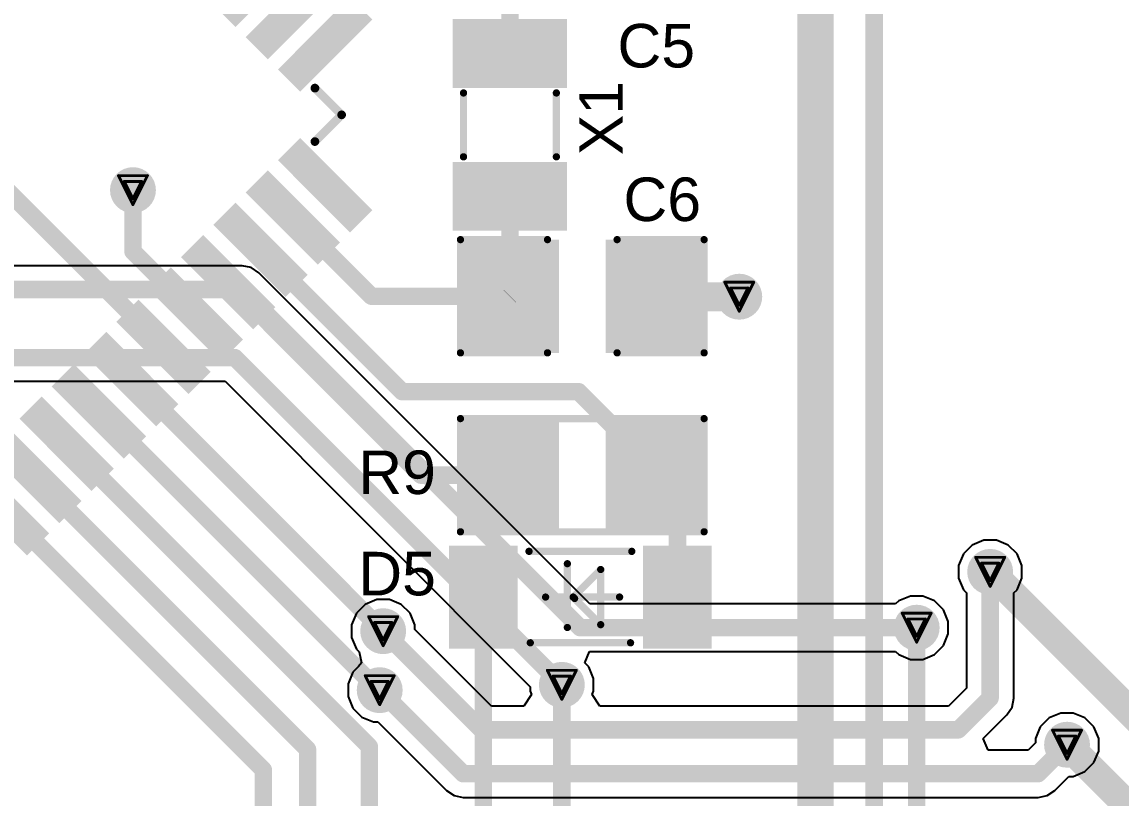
# Model space of a CAD drawing. Header units: inches. Extents: x 29 to 267, y 155 to 337.
# Drawn here: x 63.91 to 83.15, y 242.71 to 256.29 of the extents above; entities that cross this region are included whole.
import ezdxf

# ---------------------------------------------------------------- set-up
doc = ezdxf.new("R2010")
doc.units = ezdxf.units.IN
for name, color, linetype in [('Board Outline', 216, 'Continuous'), ('Bottom Layer', 5, 'Continuous'), ('Bottom Solder', 6, 'Continuous'), ('Drill Drawing', 1, 'Continuous'), ('Top Layer', 1, 'Continuous'), ('Top Overlay', 2, 'Continuous'), ('Top Paste', 8, 'Continuous'), ('Top Solder', 216, 'Continuous'), ('Via Holes', 16, 'Continuous')]:
    doc.layers.add(name, color=color, linetype=linetype)
doc.styles.add('Arial', font='', dxfattribs={"height": 0.2})
doc.styles.get('Arial').set_extended_font_data('Arial')

# ---------------------------------------------------------------- blocks, each defined once
blk = doc.blocks.new('SMD3215_2P_4')
at = {"layer": 'Top Layer'}
for points in [[(-1.75, 0.9), (-0.75, 0.9), (-0.75, -0.9), (-1.75, -0.9)], [(0.75, 0.9), (1.75, 0.9), (1.75, -0.9), (0.75, -0.9)]]:
    blk.add_hatch(color=1, dxfattribs=at).paths.add_polyline_path(points)
at = {"layer": 'Top Paste'}
for points in [[(-1.75, 0.9), (-0.75, 0.9), (-0.75, -0.9), (-1.75, -0.9)], [(0.75, 0.9), (1.75, 0.9), (1.75, -0.9), (0.75, -0.9)]]:
    blk.add_hatch(color=8, dxfattribs=at).paths.add_polyline_path(points)
at = {"layer": 'Top Solder'}
for points in [[(-1.852, 1.002), (-0.648, 1.002), (-0.648, -1.002), (-1.852, -1.002)], [(0.648, 1.002), (1.852, 1.002), (1.852, -1.002), (0.648, -1.002)]]:
    blk.add_hatch(color=216, dxfattribs=at).paths.add_polyline_path(points)
at = {"layer": 'Top Overlay'}
for points in [[(0.559, 0.813, 0.127, 0.127, 0), (-0.559, 0.813, 0.127, 0.127, 0)], [(0.559, -0.813, 0.127, 0.127, 0), (-0.559, -0.813, 0.127, 0.127, 0)]]:
    blk.add_lwpolyline(points, format="xyseb", dxfattribs=at)
for points in [[(-0.591, 0.813, 0.0635, 0.0635, 1), (-0.527, 0.813, 0.0635, 0.0635, 1)], [(0.527, 0.813, 0.0635, 0.0635, 1), (0.591, 0.813, 0.0635, 0.0635, 1)], [(-0.591, -0.813, 0.0635, 0.0635, 1), (-0.527, -0.813, 0.0635, 0.0635, 1)], [(0.527, -0.813, 0.0635, 0.0635, 1), (0.591, -0.813, 0.0635, 0.0635, 1)]]:
    blk.add_lwpolyline(points, format="xyseb", close=True, dxfattribs=at)
blk = doc.blocks.new('44_TQFP__10_10__10')
at = {"layer": 'Top Layer'}
for points in [[(2.624, 6.584), (2.624, 4.9), (2.176, 4.9), (2.176, 6.584)], [(3.424, 6.584), (3.424, 4.9), (2.976, 4.9), (2.976, 6.584)], [(4.224, 6.584), (4.224, 4.9), (3.776, 4.9), (3.776, 6.584)], [(6.584, 4.224), (6.584, 3.776), (4.9, 3.776), (4.9, 4.224)], [(6.584, 3.424), (6.584, 2.976), (4.9, 2.976), (4.9, 3.424)], [(6.584, 2.624), (6.584, 2.176), (4.9, 2.176), (4.9, 2.624)], [(6.584, 1.824), (6.584, 1.376), (4.9, 1.376), (4.9, 1.824)], [(6.584, 1.024), (6.584, 0.576), (4.9, 0.576), (4.9, 1.024)], [(6.584, 0.224), (6.584, -0.224), (4.9, -0.224), (4.9, 0.224)], [(6.584, -0.576), (6.584, -1.024), (4.9, -1.024), (4.9, -0.576)], [(6.584, -1.376), (6.584, -1.824), (4.9, -1.824), (4.9, -1.376)], [(6.584, -2.176), (6.584, -2.624), (4.9, -2.624), (4.9, -2.176)], [(6.584, -2.976), (6.584, -3.424), (4.9, -3.424), (4.9, -2.976)], [(6.584, -3.776), (6.584, -4.224), (4.9, -4.224), (4.9, -3.776)]]:
    blk.add_hatch(color=1, dxfattribs=at).paths.add_polyline_path(points)
at = {"layer": 'Top Paste'}
for points in [[(2.624, 6.584), (2.624, 4.9), (2.176, 4.9), (2.176, 6.584)], [(3.424, 6.584), (3.424, 4.9), (2.976, 4.9), (2.976, 6.584)], [(4.224, 6.584), (4.224, 4.9), (3.776, 4.9), (3.776, 6.584)], [(6.584, 4.224), (6.584, 3.776), (4.9, 3.776), (4.9, 4.224)], [(6.584, 3.424), (6.584, 2.976), (4.9, 2.976), (4.9, 3.424)], [(6.584, 2.624), (6.584, 2.176), (4.9, 2.176), (4.9, 2.624)], [(6.584, 1.824), (6.584, 1.376), (4.9, 1.376), (4.9, 1.824)], [(6.584, 1.024), (6.584, 0.576), (4.9, 0.576), (4.9, 1.024)], [(6.584, 0.224), (6.584, -0.224), (4.9, -0.224), (4.9, 0.224)], [(6.584, -0.576), (6.584, -1.024), (4.9, -1.024), (4.9, -0.576)], [(6.584, -1.376), (6.584, -1.824), (4.9, -1.824), (4.9, -1.376)], [(6.584, -2.176), (6.584, -2.624), (4.9, -2.624), (4.9, -2.176)], [(6.584, -2.976), (6.584, -3.424), (4.9, -3.424), (4.9, -2.976)], [(6.584, -3.776), (6.584, -4.224), (4.9, -4.224), (4.9, -3.776)]]:
    blk.add_hatch(color=8, dxfattribs=at).paths.add_polyline_path(points)
at = {"layer": 'Top Solder'}
for points in [[(2.675, 6.635), (2.675, 4.849), (2.125, 4.849), (2.125, 6.635)], [(3.475, 6.635), (3.475, 4.849), (2.925, 4.849), (2.925, 6.635)], [(4.275, 6.635), (4.275, 4.849), (3.725, 4.849), (3.725, 6.635)], [(6.635, 4.275), (6.635, 3.725), (4.849, 3.725), (4.849, 4.275)], [(6.635, 3.475), (6.635, 2.925), (4.849, 2.925), (4.849, 3.475)], [(6.635, 2.675), (6.635, 2.125), (4.849, 2.125), (4.849, 2.675)], [(6.635, 1.875), (6.635, 1.325), (4.849, 1.325), (4.849, 1.875)], [(6.635, 1.075), (6.635, 0.525), (4.849, 0.525), (4.849, 1.075)], [(6.635, 0.275), (6.635, -0.275), (4.849, -0.275), (4.849, 0.275)], [(6.635, -0.525), (6.635, -1.075), (4.849, -1.075), (4.849, -0.525)], [(6.635, -1.325), (6.635, -1.875), (4.849, -1.875), (4.849, -1.325)], [(6.635, -2.125), (6.635, -2.675), (4.849, -2.675), (4.849, -2.125)], [(6.635, -2.925), (6.635, -3.475), (4.849, -3.475), (4.849, -2.925)], [(6.635, -3.725), (6.635, -4.275), (4.849, -4.275), (4.849, -3.725)]]:
    blk.add_hatch(color=216, dxfattribs=at).paths.add_polyline_path(points)
at = {"layer": 'Top Overlay'}
for points in [[(4.414, 5.076, 0.152, 0.152, 0), (5.076, 5.076, 0.152, 0.152, 0)], [(5.076, 4.414, 0.152, 0.152, 0), (5.076, 5.076, 0.152, 0.152, 0)]]:
    blk.add_lwpolyline(points, format="xyseb", dxfattribs=at)
for points in [[(4.376, 5.076, 0.0762, 0.0762, 1), (4.453, 5.076, 0.0762, 0.0762, 1)], [(5.038, 5.076, 0.0762, 0.0762, 1), (5.114, 5.076, 0.0762, 0.0762, 1)], [(5.038, 5.076, 0.0762, 0.0762, 1), (5.114, 5.076, 0.0762, 0.0762, 1)], [(5.038, 4.414, 0.0762, 0.0762, 1), (5.114, 4.414, 0.0762, 0.0762, 1)]]:
    blk.add_lwpolyline(points, format="xyseb", close=True, dxfattribs=at)
blk = doc.blocks.new('R___1206_45')
at = {"layer": 'Top Layer'}
for points in [[(-2.032, 0.889), (-0.508, 0.889), (-0.508, -0.889), (-2.032, -0.889)], [(0.508, 0.889), (2.032, 0.889), (2.032, -0.889), (0.508, -0.889)]]:
    blk.add_hatch(color=1, dxfattribs=at).paths.add_polyline_path(points)
at = {"layer": 'Top Paste'}
for points in [[(-2.032, 0.889), (-0.508, 0.889), (-0.508, -0.889), (-2.032, -0.889)], [(0.508, 0.889), (2.032, 0.889), (2.032, -0.889), (0.508, -0.889)]]:
    blk.add_hatch(color=8, dxfattribs=at).paths.add_polyline_path(points)
at = {"layer": 'Top Solder'}
for points in [[(-2.1336, 0.9906), (-0.4064, 0.9906), (-0.4064, -0.9906), (-2.1336, -0.9906)], [(0.4064, 0.9906), (2.1336, 0.9906), (2.1336, -0.9906), (0.4064, -0.9906)]]:
    blk.add_hatch(color=216, dxfattribs=at).paths.add_polyline_path(points)
at = {"layer": 'Top Overlay'}
for points in [[(-2.1336, 0.9906, 0.127, 0.127, 0), (-2.1336, -0.9906, 0.127, 0.127, 0)], [(2.1336, 0.9906, 0.127, 0.127, 0), (-2.1336, 0.9906, 0.127, 0.127, 0)], [(2.1336, 0.9906, 0.127, 0.127, 0), (2.1336, -0.9906, 0.127, 0.127, 0)], [(2.1336, -0.9906, 0.127, 0.127, 0), (-2.1336, -0.9906, 0.127, 0.127, 0)]]:
    blk.add_lwpolyline(points, format="xyseb", dxfattribs=at)
for points in [[(-2.16535, 0.9906, 0.0635, 0.0635, 1), (-2.10185, 0.9906, 0.0635, 0.0635, 1)], [(-2.16535, 0.9906, 0.0635, 0.0635, 1), (-2.10185, 0.9906, 0.0635, 0.0635, 1)], [(2.10185, 0.9906, 0.0635, 0.0635, 1), (2.16535, 0.9906, 0.0635, 0.0635, 1)], [(2.10185, 0.9906, 0.0635, 0.0635, 1), (2.16535, 0.9906, 0.0635, 0.0635, 1)], [(-2.16535, -0.9906, 0.0635, 0.0635, 1), (-2.10185, -0.9906, 0.0635, 0.0635, 1)], [(-2.16535, -0.9906, 0.0635, 0.0635, 1), (-2.10185, -0.9906, 0.0635, 0.0635, 1)], [(2.10185, -0.9906, 0.0635, 0.0635, 1), (2.16535, -0.9906, 0.0635, 0.0635, 1)], [(2.10185, -0.9906, 0.0635, 0.0635, 1), (2.16535, -0.9906, 0.0635, 0.0635, 1)]]:
    blk.add_lwpolyline(points, format="xyseb", close=True, dxfattribs=at)
blk = doc.blocks.new('LL_34_86')
at = {"layer": 'Top Layer'}
for points in [[(-1.15, -0.85), (-2.25, -0.85), (-2.25, 0.85), (-1.15, 0.85)], [(2.25, -0.85), (1.15, -0.85), (1.15, 0.85), (2.25, 0.85)]]:
    blk.add_hatch(color=1, dxfattribs=at).paths.add_polyline_path(points)
at = {"layer": 'Top Paste'}
for points in [[(-1.15, -0.85), (-2.25, -0.85), (-2.25, 0.85), (-1.15, 0.85)], [(2.25, -0.85), (1.15, -0.85), (1.15, 0.85), (2.25, 0.85)]]:
    blk.add_hatch(color=8, dxfattribs=at).paths.add_polyline_path(points)
at = {"layer": 'Top Solder'}
for points in [[(-1.099, -0.901), (-2.301, -0.901), (-2.301, 0.901), (-1.099, 0.901)], [(2.301, -0.901), (1.099, -0.901), (1.099, 0.901), (2.301, 0.901)]]:
    blk.add_hatch(color=216, dxfattribs=at).paths.add_polyline_path(points)
at = {"layer": 'Top Overlay'}
for points in [[(-0.9, 0.8, 0.127, 0.127, 0), (0.9, 0.8, 0.127, 0.127, 0)], [(-0.229, -0.533, 0.127, 0.127, 0), (-0.229, 0.584, 0.127, 0.127, 0)], [(-0.127, 0, 0.127, 0.127, 0), (0.356, 0.483, 0.127, 0.127, 0)], [(0.356, -0.483, 0.127, 0.127, 0), (0.356, 0.483, 0.127, 0.127, 0)], [(-0.61, 0, 0.127, 0.127, 0), (0.686, 0, 0.127, 0.127, 0)], [(-0.102, -0.025, 0.127, 0.127, 0), (0.356, -0.483, 0.127, 0.127, 0)], [(-0.878, -0.8, 0.127, 0.127, 0), (0.878, -0.8, 0.127, 0.127, 0)]]:
    blk.add_lwpolyline(points, format="xyseb", dxfattribs=at)
for points in [[(-0.932, 0.8, 0.0635, 0.0635, 1), (-0.868, 0.8, 0.0635, 0.0635, 1)], [(0.868, 0.8, 0.0635, 0.0635, 1), (0.932, 0.8, 0.0635, 0.0635, 1)], [(-0.26, 0.584, 0.0635, 0.0635, 1), (-0.197, 0.584, 0.0635, 0.0635, 1)], [(0.324, 0.483, 0.0635, 0.0635, 1), (0.387, 0.483, 0.0635, 0.0635, 1)], [(0.324, 0.483, 0.0635, 0.0635, 1), (0.387, 0.483, 0.0635, 0.0635, 1)], [(-0.641, 0, 0.0635, 0.0635, 1), (-0.578, 0, 0.0635, 0.0635, 1)], [(-0.159, 0, 0.0635, 0.0635, 1), (-0.095, 0, 0.0635, 0.0635, 1)], [(-0.133, -0.025, 0.0635, 0.0635, 1), (-0.07, -0.025, 0.0635, 0.0635, 1)], [(0.654, 0, 0.0635, 0.0635, 1), (0.718, 0, 0.0635, 0.0635, 1)], [(-0.26, -0.533, 0.0635, 0.0635, 1), (-0.197, -0.533, 0.0635, 0.0635, 1)], [(0.324, -0.483, 0.0635, 0.0635, 1), (0.387, -0.483, 0.0635, 0.0635, 1)], [(0.324, -0.483, 0.0635, 0.0635, 1), (0.387, -0.483, 0.0635, 0.0635, 1)], [(-0.91, -0.8, 0.0635, 0.0635, 1), (-0.846, -0.8, 0.0635, 0.0635, 1)], [(0.846, -0.8, 0.0635, 0.0635, 1), (0.91, -0.8, 0.0635, 0.0635, 1)]]:
    blk.add_lwpolyline(points, format="xyseb", close=True, dxfattribs=at)
blk = doc.blocks.new('C___1206_96')
at = {"layer": 'Top Layer'}
for points in [[(-2.032, 0.889), (-0.508, 0.889), (-0.508, -0.889), (-2.032, -0.889)], [(0.508, 0.889), (2.032, 0.889), (2.032, -0.889), (0.508, -0.889)]]:
    blk.add_hatch(color=1, dxfattribs=at).paths.add_polyline_path(points)
at = {"layer": 'Top Paste'}
for points in [[(-2.032, 0.889), (-0.508, 0.889), (-0.508, -0.889), (-2.032, -0.889)], [(0.508, 0.889), (2.032, 0.889), (2.032, -0.889), (0.508, -0.889)]]:
    blk.add_hatch(color=8, dxfattribs=at).paths.add_polyline_path(points)
at = {"layer": 'Top Solder'}
for points in [[(-2.1336, 0.9906), (-0.4064, 0.9906), (-0.4064, -0.9906), (-2.1336, -0.9906)], [(0.4064, 0.9906), (2.1336, 0.9906), (2.1336, -0.9906), (0.4064, -0.9906)]]:
    blk.add_hatch(color=216, dxfattribs=at).paths.add_polyline_path(points)
at = {"layer": 'Top Overlay'}
for points in [[(-0.6096, 0.9906, 0.127, 0.127, 0), (-2.1336, 0.9906, 0.127, 0.127, 0)], [(-2.1336, 0.9906, 0.127, 0.127, 0), (-2.1336, -0.9906, 0.127, 0.127, 0)], [(2.1336, 0.9906, 0.127, 0.127, 0), (0.6096, 0.9906, 0.127, 0.127, 0)], [(2.1336, 0.9906, 0.127, 0.127, 0), (2.1336, -0.9906, 0.127, 0.127, 0)], [(-0.6096, -0.9906, 0.127, 0.127, 0), (-2.1336, -0.9906, 0.127, 0.127, 0)], [(2.1336, -0.9906, 0.127, 0.127, 0), (0.6096, -0.9906, 0.127, 0.127, 0)]]:
    blk.add_lwpolyline(points, format="xyseb", dxfattribs=at)
for points in [[(-2.16535, 0.9906, 0.0635, 0.0635, 1), (-2.10185, 0.9906, 0.0635, 0.0635, 1)], [(-2.16535, 0.9906, 0.0635, 0.0635, 1), (-2.10185, 0.9906, 0.0635, 0.0635, 1)], [(-0.64135, 0.9906, 0.0635, 0.0635, 1), (-0.57785, 0.9906, 0.0635, 0.0635, 1)], [(0.57785, 0.9906, 0.0635, 0.0635, 1), (0.64135, 0.9906, 0.0635, 0.0635, 1)], [(2.10185, 0.9906, 0.0635, 0.0635, 1), (2.16535, 0.9906, 0.0635, 0.0635, 1)], [(2.10185, 0.9906, 0.0635, 0.0635, 1), (2.16535, 0.9906, 0.0635, 0.0635, 1)], [(-2.16535, -0.9906, 0.0635, 0.0635, 1), (-2.10185, -0.9906, 0.0635, 0.0635, 1)], [(-2.16535, -0.9906, 0.0635, 0.0635, 1), (-2.10185, -0.9906, 0.0635, 0.0635, 1)], [(-0.64135, -0.9906, 0.0635, 0.0635, 1), (-0.57785, -0.9906, 0.0635, 0.0635, 1)], [(0.57785, -0.9906, 0.0635, 0.0635, 1), (0.64135, -0.9906, 0.0635, 0.0635, 1)], [(2.10185, -0.9906, 0.0635, 0.0635, 1), (2.16535, -0.9906, 0.0635, 0.0635, 1)], [(2.10185, -0.9906, 0.0635, 0.0635, 1), (2.16535, -0.9906, 0.0635, 0.0635, 1)]]:
    blk.add_lwpolyline(points, format="xyseb", close=True, dxfattribs=at)

msp = doc.modelspace()

# ---------------------------------------------------------------- hatches: boundary and pattern name
at = {"layer": 'Bottom Layer'}
h = msp.add_hatch(color=5, dxfattribs=at)
edge = h.paths.add_edge_path()
edge.add_arc((65.849, 253.35), 0.3, 0, 360)
h = msp.add_hatch(color=5, dxfattribs=at)
edge = h.paths.add_edge_path()
edge.add_arc((76.467, 251.485), 0.3, 0, 360)
h = msp.add_hatch(color=5, dxfattribs=at)
edge = h.paths.add_edge_path()
edge.add_arc((80.861, 246.669), 0.3, 0, 360)
h = msp.add_hatch(color=5, dxfattribs=at)
edge = h.paths.add_edge_path()
edge.add_arc((79.574, 245.692), 0.3, 0, 360)
h = msp.add_hatch(color=5, dxfattribs=at)
edge = h.paths.add_edge_path()
edge.add_arc((70.231, 245.631), 0.3, 0, 360)
h = msp.add_hatch(color=5, dxfattribs=at)
edge = h.paths.add_edge_path()
edge.add_arc((70.17, 244.599), 0.3, 0, 360)
h = msp.add_hatch(color=5, dxfattribs=at)
edge = h.paths.add_edge_path()
edge.add_arc((73.36, 244.692), 0.3, 0, 360)
h = msp.add_hatch(color=5, dxfattribs=at)
edge = h.paths.add_edge_path()
edge.add_arc((82.207, 243.644), 0.3, 0, 360)
at = {"layer": 'Bottom Solder'}
h = msp.add_hatch(color=6, dxfattribs=at)
edge = h.paths.add_edge_path()
edge.add_arc((65.849, 253.35), 0.402, 0, 360)
h = msp.add_hatch(color=6, dxfattribs=at)
edge = h.paths.add_edge_path()
edge.add_arc((76.467, 251.485), 0.402, 0, 360)
h = msp.add_hatch(color=6, dxfattribs=at)
edge = h.paths.add_edge_path()
edge.add_arc((80.861, 246.669), 0.402, 0, 360)
h = msp.add_hatch(color=6, dxfattribs=at)
edge = h.paths.add_edge_path()
edge.add_arc((70.231, 245.631), 0.402, 0, 360)
h = msp.add_hatch(color=6, dxfattribs=at)
edge = h.paths.add_edge_path()
edge.add_arc((79.574, 245.692), 0.402, 0, 360)
h = msp.add_hatch(color=6, dxfattribs=at)
edge = h.paths.add_edge_path()
edge.add_arc((73.36, 244.692), 0.402, 0, 360)
h = msp.add_hatch(color=6, dxfattribs=at)
edge = h.paths.add_edge_path()
edge.add_arc((70.17, 244.599), 0.402, 0, 360)
h = msp.add_hatch(color=6, dxfattribs=at)
edge = h.paths.add_edge_path()
edge.add_arc((82.207, 243.644), 0.402, 0, 360)
at = {"layer": 'Top Layer'}
h = msp.add_hatch(color=1, dxfattribs=at)
edge = h.paths.add_edge_path()
edge.add_arc((65.849, 253.35), 0.3, 0, 360)
h = msp.add_hatch(color=1, dxfattribs=at)
edge = h.paths.add_edge_path()
edge.add_arc((76.467, 251.485), 0.3, 0, 360)
h = msp.add_hatch(color=1, dxfattribs=at)
edge = h.paths.add_edge_path()
edge.add_arc((80.861, 246.669), 0.3, 0, 360)
h = msp.add_hatch(color=1, dxfattribs=at)
edge = h.paths.add_edge_path()
edge.add_arc((79.574, 245.692), 0.3, 0, 360)
h = msp.add_hatch(color=1, dxfattribs=at)
edge = h.paths.add_edge_path()
edge.add_arc((70.231, 245.631), 0.3, 0, 360)
h = msp.add_hatch(color=1, dxfattribs=at)
edge = h.paths.add_edge_path()
edge.add_arc((70.17, 244.599), 0.3, 0, 360)
h = msp.add_hatch(color=1, dxfattribs=at)
edge = h.paths.add_edge_path()
edge.add_arc((73.36, 244.692), 0.3, 0, 360)
h = msp.add_hatch(color=1, dxfattribs=at)
edge = h.paths.add_edge_path()
edge.add_arc((82.207, 243.644), 0.3, 0, 360)
at = {"layer": 'Top Solder'}
h = msp.add_hatch(color=216, dxfattribs=at)
edge = h.paths.add_edge_path()
edge.add_arc((65.849, 253.35), 0.402, 0, 360)
h = msp.add_hatch(color=216, dxfattribs=at)
edge = h.paths.add_edge_path()
edge.add_arc((76.467, 251.485), 0.402, 0, 360)
h = msp.add_hatch(color=216, dxfattribs=at)
edge = h.paths.add_edge_path()
edge.add_arc((80.861, 246.669), 0.402, 0, 360)
h = msp.add_hatch(color=216, dxfattribs=at)
edge = h.paths.add_edge_path()
edge.add_arc((70.231, 245.631), 0.402, 0, 360)
h = msp.add_hatch(color=216, dxfattribs=at)
edge = h.paths.add_edge_path()
edge.add_arc((79.574, 245.692), 0.402, 0, 360)
h = msp.add_hatch(color=216, dxfattribs=at)
edge = h.paths.add_edge_path()
edge.add_arc((73.36, 244.692), 0.402, 0, 360)
h = msp.add_hatch(color=216, dxfattribs=at)
edge = h.paths.add_edge_path()
edge.add_arc((70.17, 244.599), 0.402, 0, 360)
h = msp.add_hatch(color=216, dxfattribs=at)
edge = h.paths.add_edge_path()
edge.add_arc((82.207, 243.644), 0.402, 0, 360)
at = {"layer": 'Via Holes'}
h = msp.add_hatch(color=7, dxfattribs=at)
edge = h.paths.add_edge_path()
edge.add_arc((65.849, 253.35), 0.15, 0, 360)
h = msp.add_hatch(color=7, dxfattribs=at)
edge = h.paths.add_edge_path()
edge.add_arc((76.467, 251.485), 0.15, 0, 360)
h = msp.add_hatch(color=7, dxfattribs=at)
edge = h.paths.add_edge_path()
edge.add_arc((80.861, 246.669), 0.15, 0, 360)
h = msp.add_hatch(color=7, dxfattribs=at)
edge = h.paths.add_edge_path()
edge.add_arc((70.231, 245.631), 0.15, 0, 360)
h = msp.add_hatch(color=7, dxfattribs=at)
edge = h.paths.add_edge_path()
edge.add_arc((79.574, 245.692), 0.15, 0, 360)
h = msp.add_hatch(color=7, dxfattribs=at)
edge = h.paths.add_edge_path()
edge.add_arc((73.36, 244.692), 0.15, 0, 360)
h = msp.add_hatch(color=7, dxfattribs=at)
edge = h.paths.add_edge_path()
edge.add_arc((70.17, 244.599), 0.15, 0, 360)
h = msp.add_hatch(color=7, dxfattribs=at)
edge = h.paths.add_edge_path()
edge.add_arc((82.207, 243.644), 0.15, 0, 360)

# ---------------------------------------------------------------- linework, layer by layer
at = {"layer": 'Board Outline'}
msp.add_lwpolyline([(55.145, 191.491, 0.254, 0.254, -2.452185), (125.145, 191.491, 0.254, 0.254, 0)], format="xyseb", dxfattribs=at)
at = {"layer": 'Bottom Layer'}
for p, q in [((67.761, 252.025), (61.845, 252.025)), ((67.92, 251.994), (67.761, 252.025)), ((68.054, 251.904), (67.92, 251.994)), ((73.852, 246.107), (68.054, 251.904)), ((61.845, 250.006), (67.461, 250.006)), ((67.461, 250.006), (72.806, 244.66)), ((80.547, 247.138), (80.391, 246.982)), ((80.751, 247.223), (80.547, 247.138)), ((80.971, 247.223), (80.751, 247.223)), ((81.175, 247.138), (80.971, 247.223)), ((81.331, 246.982), (81.175, 247.138)), ((80.391, 246.982), (80.307, 246.779)), ((81.415, 246.779), (81.331, 246.982)), ((80.307, 246.779), (80.307, 246.558)), ((81.415, 246.558), (81.415, 246.779)), ((80.307, 246.558), (80.391, 246.355)), ((81.331, 246.355), (81.415, 246.558)), ((70.121, 246.185), (69.917, 246.1)), ((70.341, 246.185), (70.121, 246.185)), ((70.545, 246.1), (70.341, 246.185)), ((79.463, 246.246), (79.26, 246.162)), ((79.684, 246.246), (79.463, 246.246)), ((79.887, 246.162), (79.684, 246.246)), ((80.391, 246.355), (80.447, 246.3)), ((80.447, 246.3), (80.447, 244.633)), ((81.275, 246.3), (81.331, 246.355)), ((81.275, 244.461), (81.275, 246.3)), ((69.917, 246.1), (69.761, 245.945)), ((70.701, 245.945), (70.545, 246.1)), ((79.205, 246.107), (73.852, 246.107)), ((79.26, 246.162), (79.205, 246.107)), ((80.043, 246.006), (79.887, 246.162)), ((80.128, 245.803), (80.043, 246.006)), ((69.761, 245.945), (69.677, 245.741)), ((70.785, 245.741), (70.701, 245.945)), ((80.128, 245.582), (80.128, 245.803)), ((69.677, 245.741), (69.677, 245.521)), ((70.785, 245.663), (70.785, 245.741)), ((72.13, 244.318), (70.785, 245.663)), ((69.677, 245.521), (69.761, 245.317)), ((80.043, 245.379), (80.128, 245.582)), ((69.761, 245.317), (69.81, 245.269)), ((69.81, 245.269), (69.854, 245.08)), ((73.761, 245.075), (73.845, 245.278)), ((73.845, 245.278), (79.205, 245.278)), ((79.205, 245.278), (79.26, 245.223)), ((79.26, 245.223), (79.463, 245.138)), ((79.684, 245.138), (79.887, 245.223)), ((79.887, 245.223), (80.043, 245.379)), ((69.801, 245.012), (69.701, 244.912)), ((69.854, 245.08), (69.801, 245.012)), ((73.83, 245.006), (73.761, 245.075)), ((79.463, 245.138), (79.684, 245.138)), ((69.701, 244.912), (69.616, 244.709)), ((73.914, 244.803), (73.83, 245.006)), ((69.616, 244.709), (69.616, 244.488)), ((72.806, 244.66), (72.806, 244.582)), ((73.914, 244.582), (73.914, 244.803)), ((80.447, 244.633), (80.131, 244.318)), ((69.616, 244.488), (69.701, 244.285)), ((72.831, 244.521), (72.696, 244.318)), ((72.806, 244.582), (72.831, 244.521)), ((73.889, 244.521), (73.914, 244.582)), ((74.024, 244.318), (73.889, 244.521)), ((81.244, 244.303), (81.275, 244.461)), ((81.275, 244.461), (81.275, 244.461)), ((69.701, 244.285), (69.856, 244.129)), ((72.696, 244.318), (72.13, 244.318)), ((80.131, 244.318), (74.024, 244.318)), ((81.154, 244.168), (81.244, 244.303)), ((69.856, 244.129), (70.06, 244.045)), ((80.739, 243.754), (81.154, 244.168)), ((81.893, 244.114), (81.737, 243.958)), ((82.097, 244.198), (81.893, 244.114)), ((82.317, 244.198), (82.097, 244.198)), ((82.521, 244.114), (82.317, 244.198)), ((82.677, 243.958), (82.521, 244.114)), ((70.06, 244.045), (70.138, 244.045)), ((70.138, 244.045), (71.34, 242.843)), ((81.737, 243.958), (81.653, 243.754)), ((82.761, 243.754), (82.677, 243.958)), ((80.823, 243.55), (80.739, 243.754)), ((81.653, 243.676), (81.527, 243.55)), ((81.653, 243.754), (81.653, 243.676)), ((82.761, 243.534), (82.761, 243.754)), ((81.527, 243.55), (80.823, 243.55)), ((82.677, 243.33), (82.761, 243.534)), ((82.521, 243.174), (82.677, 243.33)), ((81.992, 242.843), (82.239, 243.09)), ((82.239, 243.09), (82.317, 243.09)), ((82.317, 243.09), (82.521, 243.174)), ((71.34, 242.843), (71.474, 242.753)), ((71.474, 242.753), (71.633, 242.722)), ((71.633, 242.722), (81.699, 242.722)), ((81.699, 242.722), (81.858, 242.753)), ((81.858, 242.753), (81.992, 242.843))]:
    msp.add_line(p, q, dxfattribs=at)
for points in [[(61.476, 251.611, 0.305, 0.305, 0), (67.761, 251.611, 0.305, 0.305, 0)], [(67.761, 251.611, 0.305, 0.305, 0), (73.68, 245.692, 0.305, 0.305, 0)], [(61.476, 250.42, 0.305, 0.305, 0), (67.632, 250.42, 0.305, 0.305, 0)], [(67.632, 250.42, 0.305, 0.305, 0), (73.36, 244.692, 0.305, 0.305, 0)], [(80.861, 244.461, 0.305, 0.305, 0), (80.861, 246.669, 0.305, 0.305, 0)], [(70.231, 245.631, 0.305, 0.305, 0), (71.958, 243.904, 0.305, 0.305, 0)], [(73.68, 245.692, 0.305, 0.305, 0), (79.574, 245.692, 0.305, 0.305, 0)], [(70.17, 244.599, 0.305, 0.305, 0), (71.633, 243.136, 0.305, 0.305, 0)], [(80.303, 243.904, 0.305, 0.305, 0), (80.861, 244.461, 0.305, 0.305, 0)], [(71.958, 243.904, 0.305, 0.305, 0), (80.303, 243.904, 0.305, 0.305, 0)], [(81.699, 243.136, 0.305, 0.305, 0), (82.207, 243.644, 0.305, 0.305, 0)], [(71.633, 243.136, 0.305, 0.305, 0), (81.699, 243.136, 0.305, 0.305, 0)]]:
    msp.add_lwpolyline(points, format="xyseb", dxfattribs=at)
for points in [[(67.685, 251.611, 0.152, 0.152, 1), (67.838, 251.611, 0.152, 0.152, 1)], [(67.685, 251.611, 0.152, 0.152, 1), (67.838, 251.611, 0.152, 0.152, 1)], [(67.556, 250.42, 0.152, 0.152, 1), (67.709, 250.42, 0.152, 0.152, 1)], [(67.556, 250.42, 0.152, 0.152, 1), (67.709, 250.42, 0.152, 0.152, 1)], [(80.785, 246.669, 0.152, 0.152, 1), (80.937, 246.669, 0.152, 0.152, 1)], [(70.155, 245.631, 0.152, 0.152, 1), (70.307, 245.631, 0.152, 0.152, 1)], [(73.604, 245.692, 0.152, 0.152, 1), (73.756, 245.692, 0.152, 0.152, 1)], [(73.604, 245.692, 0.152, 0.152, 1), (73.756, 245.692, 0.152, 0.152, 1)], [(79.497, 245.692, 0.152, 0.152, 1), (79.65, 245.692, 0.152, 0.152, 1)], [(73.284, 244.692, 0.152, 0.152, 1), (73.436, 244.692, 0.152, 0.152, 1)], [(70.094, 244.599, 0.152, 0.152, 1), (70.247, 244.599, 0.152, 0.152, 1)], [(80.785, 244.461, 0.152, 0.152, 1), (80.937, 244.461, 0.152, 0.152, 1)], [(80.785, 244.461, 0.152, 0.152, 1), (80.937, 244.461, 0.152, 0.152, 1)], [(71.882, 243.904, 0.152, 0.152, 1), (72.034, 243.904, 0.152, 0.152, 1)], [(71.882, 243.904, 0.152, 0.152, 1), (72.034, 243.904, 0.152, 0.152, 1)], [(80.227, 243.904, 0.152, 0.152, 1), (80.379, 243.904, 0.152, 0.152, 1)], [(80.227, 243.904, 0.152, 0.152, 1), (80.379, 243.904, 0.152, 0.152, 1)], [(82.131, 243.644, 0.152, 0.152, 1), (82.283, 243.644, 0.152, 0.152, 1)], [(71.557, 243.136, 0.152, 0.152, 1), (71.709, 243.136, 0.152, 0.152, 1)], [(71.557, 243.136, 0.152, 0.152, 1), (71.709, 243.136, 0.152, 0.152, 1)], [(81.623, 243.136, 0.152, 0.152, 1), (81.775, 243.136, 0.152, 0.152, 1)], [(81.623, 243.136, 0.152, 0.152, 1), (81.775, 243.136, 0.152, 0.152, 1)]]:
    msp.add_lwpolyline(points, format="xyseb", close=True, dxfattribs=at)
at = {"layer": 'Drill Drawing'}
for points in [[(65.595, 253.604, 0.0508, 0.0508, 0), (66.103, 253.604, 0.0508, 0.0508, 0)], [(65.595, 253.604, 0.0508, 0.0508, 0), (65.849, 253.096, 0.0508, 0.0508, 0)], [(65.697, 253.503, 0.0508, 0.0508, 0), (66.001, 253.503, 0.0508, 0.0508, 0)], [(65.697, 253.503, 0.0508, 0.0508, 0), (65.849, 253.198, 0.0508, 0.0508, 0)], [(65.849, 253.096, 0.0508, 0.0508, 0), (66.103, 253.604, 0.0508, 0.0508, 0)], [(65.849, 253.198, 0.0508, 0.0508, 0), (66.001, 253.503, 0.0508, 0.0508, 0)], [(76.213, 251.739, 0.0508, 0.0508, 0), (76.721, 251.739, 0.0508, 0.0508, 0)], [(76.213, 251.739, 0.0508, 0.0508, 0), (76.467, 251.231, 0.0508, 0.0508, 0)], [(76.467, 251.231, 0.0508, 0.0508, 0), (76.721, 251.739, 0.0508, 0.0508, 0)], [(76.314, 251.638, 0.0508, 0.0508, 0), (76.619, 251.638, 0.0508, 0.0508, 0)], [(76.314, 251.638, 0.0508, 0.0508, 0), (76.467, 251.333, 0.0508, 0.0508, 0)], [(76.467, 251.333, 0.0508, 0.0508, 0), (76.619, 251.638, 0.0508, 0.0508, 0)], [(80.607, 246.923, 0.0508, 0.0508, 0), (81.115, 246.923, 0.0508, 0.0508, 0)], [(80.607, 246.923, 0.0508, 0.0508, 0), (80.861, 246.415, 0.0508, 0.0508, 0)], [(80.861, 246.415, 0.0508, 0.0508, 0), (81.115, 246.923, 0.0508, 0.0508, 0)], [(80.709, 246.821, 0.0508, 0.0508, 0), (81.013, 246.821, 0.0508, 0.0508, 0)], [(80.709, 246.821, 0.0508, 0.0508, 0), (80.861, 246.516, 0.0508, 0.0508, 0)], [(80.861, 246.516, 0.0508, 0.0508, 0), (81.013, 246.821, 0.0508, 0.0508, 0)], [(69.977, 245.885, 0.0508, 0.0508, 0), (70.485, 245.885, 0.0508, 0.0508, 0)], [(69.977, 245.885, 0.0508, 0.0508, 0), (70.231, 245.377, 0.0508, 0.0508, 0)], [(70.079, 245.783, 0.0508, 0.0508, 0), (70.383, 245.783, 0.0508, 0.0508, 0)], [(70.079, 245.783, 0.0508, 0.0508, 0), (70.231, 245.478, 0.0508, 0.0508, 0)], [(70.231, 245.377, 0.0508, 0.0508, 0), (70.485, 245.885, 0.0508, 0.0508, 0)], [(70.231, 245.478, 0.0508, 0.0508, 0), (70.383, 245.783, 0.0508, 0.0508, 0)], [(79.32, 245.946, 0.0508, 0.0508, 0), (79.828, 245.946, 0.0508, 0.0508, 0)], [(79.32, 245.946, 0.0508, 0.0508, 0), (79.574, 245.438, 0.0508, 0.0508, 0)], [(79.421, 245.845, 0.0508, 0.0508, 0), (79.726, 245.845, 0.0508, 0.0508, 0)], [(79.421, 245.845, 0.0508, 0.0508, 0), (79.574, 245.54, 0.0508, 0.0508, 0)], [(79.574, 245.438, 0.0508, 0.0508, 0), (79.828, 245.946, 0.0508, 0.0508, 0)], [(79.574, 245.54, 0.0508, 0.0508, 0), (79.726, 245.845, 0.0508, 0.0508, 0)], [(69.916, 244.853, 0.0508, 0.0508, 0), (70.424, 244.853, 0.0508, 0.0508, 0)], [(69.916, 244.853, 0.0508, 0.0508, 0), (70.17, 244.345, 0.0508, 0.0508, 0)], [(70.17, 244.345, 0.0508, 0.0508, 0), (70.424, 244.853, 0.0508, 0.0508, 0)], [(73.106, 244.946, 0.0508, 0.0508, 0), (73.614, 244.946, 0.0508, 0.0508, 0)], [(73.106, 244.946, 0.0508, 0.0508, 0), (73.36, 244.438, 0.0508, 0.0508, 0)], [(73.208, 244.845, 0.0508, 0.0508, 0), (73.512, 244.845, 0.0508, 0.0508, 0)], [(73.208, 244.845, 0.0508, 0.0508, 0), (73.36, 244.54, 0.0508, 0.0508, 0)], [(73.36, 244.438, 0.0508, 0.0508, 0), (73.614, 244.946, 0.0508, 0.0508, 0)], [(73.36, 244.54, 0.0508, 0.0508, 0), (73.512, 244.845, 0.0508, 0.0508, 0)], [(70.018, 244.751, 0.0508, 0.0508, 0), (70.323, 244.751, 0.0508, 0.0508, 0)], [(70.018, 244.751, 0.0508, 0.0508, 0), (70.17, 244.446, 0.0508, 0.0508, 0)], [(70.17, 244.446, 0.0508, 0.0508, 0), (70.323, 244.751, 0.0508, 0.0508, 0)], [(81.953, 243.898, 0.0508, 0.0508, 0), (82.461, 243.898, 0.0508, 0.0508, 0)], [(81.953, 243.898, 0.0508, 0.0508, 0), (82.207, 243.39, 0.0508, 0.0508, 0)], [(82.207, 243.39, 0.0508, 0.0508, 0), (82.461, 243.898, 0.0508, 0.0508, 0)], [(82.055, 243.796, 0.0508, 0.0508, 0), (82.359, 243.796, 0.0508, 0.0508, 0)], [(82.055, 243.796, 0.0508, 0.0508, 0), (82.207, 243.492, 0.0508, 0.0508, 0)], [(82.207, 243.492, 0.0508, 0.0508, 0), (82.359, 243.796, 0.0508, 0.0508, 0)]]:
    msp.add_lwpolyline(points, format="xyseb", dxfattribs=at)
for points in [[(65.582, 253.604, 0.0254, 0.0254, 1), (65.608, 253.604, 0.0254, 0.0254, 1)], [(65.582, 253.604, 0.0254, 0.0254, 1), (65.608, 253.604, 0.0254, 0.0254, 1)], [(65.684, 253.503, 0.0254, 0.0254, 1), (65.709, 253.503, 0.0254, 0.0254, 1)], [(65.684, 253.503, 0.0254, 0.0254, 1), (65.709, 253.503, 0.0254, 0.0254, 1)], [(65.989, 253.503, 0.0254, 0.0254, 1), (66.014, 253.503, 0.0254, 0.0254, 1)], [(65.989, 253.503, 0.0254, 0.0254, 1), (66.014, 253.503, 0.0254, 0.0254, 1)], [(66.09, 253.604, 0.0254, 0.0254, 1), (66.116, 253.604, 0.0254, 0.0254, 1)], [(66.09, 253.604, 0.0254, 0.0254, 1), (66.116, 253.604, 0.0254, 0.0254, 1)], [(65.836, 253.198, 0.0254, 0.0254, 1), (65.862, 253.198, 0.0254, 0.0254, 1)], [(65.836, 253.198, 0.0254, 0.0254, 1), (65.862, 253.198, 0.0254, 0.0254, 1)], [(65.836, 253.096, 0.0254, 0.0254, 1), (65.862, 253.096, 0.0254, 0.0254, 1)], [(65.836, 253.096, 0.0254, 0.0254, 1), (65.862, 253.096, 0.0254, 0.0254, 1)], [(76.2, 251.739, 0.0254, 0.0254, 1), (76.225, 251.739, 0.0254, 0.0254, 1)], [(76.2, 251.739, 0.0254, 0.0254, 1), (76.225, 251.739, 0.0254, 0.0254, 1)], [(76.708, 251.739, 0.0254, 0.0254, 1), (76.733, 251.739, 0.0254, 0.0254, 1)], [(76.708, 251.739, 0.0254, 0.0254, 1), (76.733, 251.739, 0.0254, 0.0254, 1)], [(76.302, 251.638, 0.0254, 0.0254, 1), (76.327, 251.638, 0.0254, 0.0254, 1)], [(76.302, 251.638, 0.0254, 0.0254, 1), (76.327, 251.638, 0.0254, 0.0254, 1)], [(76.606, 251.638, 0.0254, 0.0254, 1), (76.632, 251.638, 0.0254, 0.0254, 1)], [(76.606, 251.638, 0.0254, 0.0254, 1), (76.632, 251.638, 0.0254, 0.0254, 1)], [(76.454, 251.333, 0.0254, 0.0254, 1), (76.479, 251.333, 0.0254, 0.0254, 1)], [(76.454, 251.333, 0.0254, 0.0254, 1), (76.479, 251.333, 0.0254, 0.0254, 1)], [(76.454, 251.231, 0.0254, 0.0254, 1), (76.479, 251.231, 0.0254, 0.0254, 1)], [(76.454, 251.231, 0.0254, 0.0254, 1), (76.479, 251.231, 0.0254, 0.0254, 1)], [(80.594, 246.923, 0.0254, 0.0254, 1), (80.62, 246.923, 0.0254, 0.0254, 1)], [(80.594, 246.923, 0.0254, 0.0254, 1), (80.62, 246.923, 0.0254, 0.0254, 1)], [(81.102, 246.923, 0.0254, 0.0254, 1), (81.128, 246.923, 0.0254, 0.0254, 1)], [(81.102, 246.923, 0.0254, 0.0254, 1), (81.128, 246.923, 0.0254, 0.0254, 1)], [(80.696, 246.821, 0.0254, 0.0254, 1), (80.721, 246.821, 0.0254, 0.0254, 1)], [(80.696, 246.821, 0.0254, 0.0254, 1), (80.721, 246.821, 0.0254, 0.0254, 1)], [(81.001, 246.821, 0.0254, 0.0254, 1), (81.026, 246.821, 0.0254, 0.0254, 1)], [(81.001, 246.821, 0.0254, 0.0254, 1), (81.026, 246.821, 0.0254, 0.0254, 1)], [(80.848, 246.516, 0.0254, 0.0254, 1), (80.874, 246.516, 0.0254, 0.0254, 1)], [(80.848, 246.516, 0.0254, 0.0254, 1), (80.874, 246.516, 0.0254, 0.0254, 1)], [(80.848, 246.415, 0.0254, 0.0254, 1), (80.874, 246.415, 0.0254, 0.0254, 1)], [(80.848, 246.415, 0.0254, 0.0254, 1), (80.874, 246.415, 0.0254, 0.0254, 1)], [(69.964, 245.885, 0.0254, 0.0254, 1), (69.99, 245.885, 0.0254, 0.0254, 1)], [(69.964, 245.885, 0.0254, 0.0254, 1), (69.99, 245.885, 0.0254, 0.0254, 1)], [(70.066, 245.783, 0.0254, 0.0254, 1), (70.091, 245.783, 0.0254, 0.0254, 1)], [(70.066, 245.783, 0.0254, 0.0254, 1), (70.091, 245.783, 0.0254, 0.0254, 1)], [(70.371, 245.783, 0.0254, 0.0254, 1), (70.396, 245.783, 0.0254, 0.0254, 1)], [(70.371, 245.783, 0.0254, 0.0254, 1), (70.396, 245.783, 0.0254, 0.0254, 1)], [(70.472, 245.885, 0.0254, 0.0254, 1), (70.498, 245.885, 0.0254, 0.0254, 1)], [(70.472, 245.885, 0.0254, 0.0254, 1), (70.498, 245.885, 0.0254, 0.0254, 1)], [(79.307, 245.946, 0.0254, 0.0254, 1), (79.332, 245.946, 0.0254, 0.0254, 1)], [(79.307, 245.946, 0.0254, 0.0254, 1), (79.332, 245.946, 0.0254, 0.0254, 1)], [(79.409, 245.845, 0.0254, 0.0254, 1), (79.434, 245.845, 0.0254, 0.0254, 1)], [(79.409, 245.845, 0.0254, 0.0254, 1), (79.434, 245.845, 0.0254, 0.0254, 1)], [(79.713, 245.845, 0.0254, 0.0254, 1), (79.739, 245.845, 0.0254, 0.0254, 1)], [(79.713, 245.845, 0.0254, 0.0254, 1), (79.739, 245.845, 0.0254, 0.0254, 1)], [(79.815, 245.946, 0.0254, 0.0254, 1), (79.84, 245.946, 0.0254, 0.0254, 1)], [(79.815, 245.946, 0.0254, 0.0254, 1), (79.84, 245.946, 0.0254, 0.0254, 1)], [(70.218, 245.478, 0.0254, 0.0254, 1), (70.244, 245.478, 0.0254, 0.0254, 1)], [(70.218, 245.478, 0.0254, 0.0254, 1), (70.244, 245.478, 0.0254, 0.0254, 1)], [(70.218, 245.377, 0.0254, 0.0254, 1), (70.244, 245.377, 0.0254, 0.0254, 1)], [(70.218, 245.377, 0.0254, 0.0254, 1), (70.244, 245.377, 0.0254, 0.0254, 1)], [(79.561, 245.54, 0.0254, 0.0254, 1), (79.586, 245.54, 0.0254, 0.0254, 1)], [(79.561, 245.54, 0.0254, 0.0254, 1), (79.586, 245.54, 0.0254, 0.0254, 1)], [(79.561, 245.438, 0.0254, 0.0254, 1), (79.586, 245.438, 0.0254, 0.0254, 1)], [(79.561, 245.438, 0.0254, 0.0254, 1), (79.586, 245.438, 0.0254, 0.0254, 1)], [(69.904, 244.853, 0.0254, 0.0254, 1), (69.929, 244.853, 0.0254, 0.0254, 1)], [(69.904, 244.853, 0.0254, 0.0254, 1), (69.929, 244.853, 0.0254, 0.0254, 1)], [(70.412, 244.853, 0.0254, 0.0254, 1), (70.437, 244.853, 0.0254, 0.0254, 1)], [(70.412, 244.853, 0.0254, 0.0254, 1), (70.437, 244.853, 0.0254, 0.0254, 1)], [(73.093, 244.946, 0.0254, 0.0254, 1), (73.119, 244.946, 0.0254, 0.0254, 1)], [(73.093, 244.946, 0.0254, 0.0254, 1), (73.119, 244.946, 0.0254, 0.0254, 1)], [(73.195, 244.845, 0.0254, 0.0254, 1), (73.22, 244.845, 0.0254, 0.0254, 1)], [(73.195, 244.845, 0.0254, 0.0254, 1), (73.22, 244.845, 0.0254, 0.0254, 1)], [(73.5, 244.845, 0.0254, 0.0254, 1), (73.525, 244.845, 0.0254, 0.0254, 1)], [(73.5, 244.845, 0.0254, 0.0254, 1), (73.525, 244.845, 0.0254, 0.0254, 1)], [(73.601, 244.946, 0.0254, 0.0254, 1), (73.627, 244.946, 0.0254, 0.0254, 1)], [(73.601, 244.946, 0.0254, 0.0254, 1), (73.627, 244.946, 0.0254, 0.0254, 1)], [(70.005, 244.751, 0.0254, 0.0254, 1), (70.031, 244.751, 0.0254, 0.0254, 1)], [(70.005, 244.751, 0.0254, 0.0254, 1), (70.031, 244.751, 0.0254, 0.0254, 1)], [(70.31, 244.751, 0.0254, 0.0254, 1), (70.335, 244.751, 0.0254, 0.0254, 1)], [(70.31, 244.751, 0.0254, 0.0254, 1), (70.335, 244.751, 0.0254, 0.0254, 1)], [(70.158, 244.446, 0.0254, 0.0254, 1), (70.183, 244.446, 0.0254, 0.0254, 1)], [(70.158, 244.446, 0.0254, 0.0254, 1), (70.183, 244.446, 0.0254, 0.0254, 1)], [(73.347, 244.54, 0.0254, 0.0254, 1), (73.373, 244.54, 0.0254, 0.0254, 1)], [(73.347, 244.54, 0.0254, 0.0254, 1), (73.373, 244.54, 0.0254, 0.0254, 1)], [(73.347, 244.438, 0.0254, 0.0254, 1), (73.373, 244.438, 0.0254, 0.0254, 1)], [(73.347, 244.438, 0.0254, 0.0254, 1), (73.373, 244.438, 0.0254, 0.0254, 1)], [(70.158, 244.345, 0.0254, 0.0254, 1), (70.183, 244.345, 0.0254, 0.0254, 1)], [(70.158, 244.345, 0.0254, 0.0254, 1), (70.183, 244.345, 0.0254, 0.0254, 1)], [(81.94, 243.898, 0.0254, 0.0254, 1), (81.966, 243.898, 0.0254, 0.0254, 1)], [(81.94, 243.898, 0.0254, 0.0254, 1), (81.966, 243.898, 0.0254, 0.0254, 1)], [(82.448, 243.898, 0.0254, 0.0254, 1), (82.474, 243.898, 0.0254, 0.0254, 1)], [(82.448, 243.898, 0.0254, 0.0254, 1), (82.474, 243.898, 0.0254, 0.0254, 1)], [(82.042, 243.796, 0.0254, 0.0254, 1), (82.067, 243.796, 0.0254, 0.0254, 1)], [(82.042, 243.796, 0.0254, 0.0254, 1), (82.067, 243.796, 0.0254, 0.0254, 1)], [(82.347, 243.796, 0.0254, 0.0254, 1), (82.372, 243.796, 0.0254, 0.0254, 1)], [(82.347, 243.796, 0.0254, 0.0254, 1), (82.372, 243.796, 0.0254, 0.0254, 1)], [(82.194, 243.492, 0.0254, 0.0254, 1), (82.22, 243.492, 0.0254, 0.0254, 1)], [(82.194, 243.492, 0.0254, 0.0254, 1), (82.22, 243.492, 0.0254, 0.0254, 1)], [(82.194, 243.39, 0.0254, 0.0254, 1), (82.22, 243.39, 0.0254, 0.0254, 1)], [(82.194, 243.39, 0.0254, 0.0254, 1), (82.22, 243.39, 0.0254, 0.0254, 1)]]:
    msp.add_lwpolyline(points, format="xyseb", close=True, dxfattribs=at)
at = {"layer": 'Top Layer'}
for points in [[(78.829, 240.225, 0.305, 0.305, 0), (78.829, 258.737, 0.305, 0.305, 0)], [(77.8, 238.77, 0.635, 0.635, 0), (77.8, 257.532, 0.635, 0.635, 0)], [(72.451, 255.742, 0.305, 0.305, 0), (72.451, 257.537, 0.305, 0.305, 0)], [(62.608, 254.386, 0.305, 0.305, 0), (66.385, 250.608, 0.305, 0.305, 0)], [(65.849, 252.276, 0.305, 0.305, 0), (65.849, 253.35, 0.305, 0.305, 0)], [(72.451, 251.496, 0.305, 0.305, 0), (72.451, 253.242, 0.305, 0.305, 0)], [(68.648, 252.871, 0.305, 0.305, 0), (70.026, 251.493, 0.305, 0.305, 0)], [(65.849, 252.276, 0.305, 0.305, 0), (66.951, 251.174, 0.305, 0.305, 0)], [(68.082, 252.305, 0.305, 0.305, 0), (70.565, 249.822, 0.305, 0.305, 0)], [(67.516, 251.74, 0.305, 0.305, 0), (70.895, 248.361, 0.305, 0.305, 0)], [(70.026, 251.493, 0.305, 0.305, 0), (72.448, 251.493, 0.305, 0.305, 0)], [(72.448, 251.493, 0.305, 0.305, 0), (72.451, 251.496, 0.305, 0.305, 0)], [(74.988, 251.493, 0.508, 0.508, 0), (74.996, 251.485, 0.508, 0.508, 0)], [(74.996, 251.485, 0.508, 0.508, 0), (76.467, 251.485, 0.508, 0.508, 0)], [(65.819, 250.043, 0.305, 0.305, 0), (70.231, 245.631, 0.305, 0.305, 0)], [(70.565, 249.822, 0.305, 0.305, 0), (73.654, 249.822, 0.305, 0.305, 0)], [(73.654, 249.822, 0.305, 0.305, 0), (74.988, 248.488, 0.305, 0.305, 0)], [(65.254, 249.477, 0.305, 0.305, 0), (65.273, 249.477, 0.305, 0.305, 0)], [(65.273, 249.477, 0.305, 0.305, 0), (70.151, 244.599, 0.305, 0.305, 0)], [(64.688, 248.911, 0.305, 0.305, 0), (69.99, 243.609, 0.305, 0.305, 0)], [(64.122, 248.345, 0.305, 0.305, 0), (68.907, 243.561, 0.305, 0.305, 0)], [(70.895, 248.361, 0.305, 0.305, 0), (72.448, 248.361, 0.305, 0.305, 0)], [(74.988, 248.361, 0.305, 0.305, 0), (74.988, 248.488, 0.305, 0.305, 0)], [(74.988, 248.361, 0.305, 0.305, 0), (75.385, 247.964, 0.305, 0.305, 0)], [(75.385, 246.228, 0.305, 0.305, 0), (75.385, 247.964, 0.305, 0.305, 0)], [(63.557, 247.78, 0.305, 0.305, 0), (68.133, 243.203, 0.305, 0.305, 0)], [(80.861, 246.669, 0.508, 0.508, 0), (84.242, 243.288, 0.508, 0.508, 0)], [(71.985, 234.96, 0.305, 0.305, 0), (71.985, 246.228, 0.305, 0.305, 0)], [(79.574, 241.117, 0.305, 0.305, 0), (79.574, 245.692, 0.305, 0.305, 0)], [(73.36, 235.324, 0.305, 0.305, 0), (73.36, 244.692, 0.305, 0.305, 0)], [(70.151, 244.599, 0.305, 0.305, 0), (70.17, 244.599, 0.305, 0.305, 0)], [(82.207, 243.644, 0.508, 0.508, 0), (83.736, 242.116, 0.508, 0.508, 0)], [(68.907, 233.904, 0.305, 0.305, 0), (68.907, 243.561, 0.305, 0.305, 0)], [(69.99, 241.795, 0.305, 0.305, 0), (69.99, 243.609, 0.305, 0.305, 0)], [(68.133, 233.595, 0.305, 0.305, 0), (68.133, 243.203, 0.305, 0.305, 0)]]:
    msp.add_lwpolyline(points, format="xyseb", dxfattribs=at)
for points in [[(72.375, 255.742, 0.152, 0.152, 1), (72.527, 255.742, 0.152, 0.152, 1)], [(65.773, 253.35, 0.152, 0.152, 1), (65.925, 253.35, 0.152, 0.152, 1)], [(72.375, 253.242, 0.152, 0.152, 1), (72.527, 253.242, 0.152, 0.152, 1)], [(68.571, 252.871, 0.152, 0.152, 1), (68.724, 252.871, 0.152, 0.152, 1)], [(65.773, 252.276, 0.152, 0.152, 1), (65.925, 252.276, 0.152, 0.152, 1)], [(65.773, 252.276, 0.152, 0.152, 1), (65.925, 252.276, 0.152, 0.152, 1)], [(68.006, 252.305, 0.152, 0.152, 1), (68.158, 252.305, 0.152, 0.152, 1)], [(67.44, 251.74, 0.152, 0.152, 1), (67.593, 251.74, 0.152, 0.152, 1)], [(69.949, 251.493, 0.152, 0.152, 1), (70.102, 251.493, 0.152, 0.152, 1)], [(69.949, 251.493, 0.152, 0.152, 1), (70.102, 251.493, 0.152, 0.152, 1)], [(72.372, 251.493, 0.152, 0.152, 1), (72.524, 251.493, 0.152, 0.152, 1)], [(72.372, 251.493, 0.152, 0.152, 1), (72.524, 251.493, 0.152, 0.152, 1)], [(72.375, 251.496, 0.152, 0.152, 1), (72.527, 251.496, 0.152, 0.152, 1)], [(72.375, 251.496, 0.152, 0.152, 1), (72.527, 251.496, 0.152, 0.152, 1)], [(74.861, 251.493, 0.254, 0.254, 1), (75.115, 251.493, 0.254, 0.254, 1)], [(74.869, 251.485, 0.254, 0.254, 1), (75.123, 251.485, 0.254, 0.254, 1)], [(74.869, 251.485, 0.254, 0.254, 1), (75.123, 251.485, 0.254, 0.254, 1)], [(76.34, 251.485, 0.254, 0.254, 1), (76.594, 251.485, 0.254, 0.254, 1)], [(66.874, 251.174, 0.152, 0.152, 1), (67.027, 251.174, 0.152, 0.152, 1)], [(66.309, 250.608, 0.152, 0.152, 1), (66.461, 250.608, 0.152, 0.152, 1)], [(65.743, 250.043, 0.152, 0.152, 1), (65.895, 250.043, 0.152, 0.152, 1)], [(70.489, 249.822, 0.152, 0.152, 1), (70.642, 249.822, 0.152, 0.152, 1)], [(70.489, 249.822, 0.152, 0.152, 1), (70.642, 249.822, 0.152, 0.152, 1)], [(73.578, 249.822, 0.152, 0.152, 1), (73.731, 249.822, 0.152, 0.152, 1)], [(73.578, 249.822, 0.152, 0.152, 1), (73.731, 249.822, 0.152, 0.152, 1)], [(65.177, 249.477, 0.152, 0.152, 1), (65.33, 249.477, 0.152, 0.152, 1)], [(65.197, 249.477, 0.152, 0.152, 1), (65.349, 249.477, 0.152, 0.152, 1)], [(65.197, 249.477, 0.152, 0.152, 1), (65.349, 249.477, 0.152, 0.152, 1)], [(64.612, 248.911, 0.152, 0.152, 1), (64.764, 248.911, 0.152, 0.152, 1)], [(64.046, 248.345, 0.152, 0.152, 1), (64.198, 248.345, 0.152, 0.152, 1)], [(70.818, 248.361, 0.152, 0.152, 1), (70.971, 248.361, 0.152, 0.152, 1)], [(70.818, 248.361, 0.152, 0.152, 1), (70.971, 248.361, 0.152, 0.152, 1)], [(72.372, 248.361, 0.152, 0.152, 1), (72.524, 248.361, 0.152, 0.152, 1)], [(74.912, 248.488, 0.152, 0.152, 1), (75.064, 248.488, 0.152, 0.152, 1)], [(74.912, 248.488, 0.152, 0.152, 1), (75.064, 248.488, 0.152, 0.152, 1)], [(74.912, 248.361, 0.152, 0.152, 1), (75.064, 248.361, 0.152, 0.152, 1)], [(74.912, 248.361, 0.152, 0.152, 1), (75.064, 248.361, 0.152, 0.152, 1)], [(75.309, 247.964, 0.152, 0.152, 1), (75.462, 247.964, 0.152, 0.152, 1)], [(75.309, 247.964, 0.152, 0.152, 1), (75.462, 247.964, 0.152, 0.152, 1)], [(80.734, 246.669, 0.254, 0.254, 1), (80.988, 246.669, 0.254, 0.254, 1)], [(71.909, 246.228, 0.152, 0.152, 1), (72.062, 246.228, 0.152, 0.152, 1)], [(75.309, 246.228, 0.152, 0.152, 1), (75.462, 246.228, 0.152, 0.152, 1)], [(70.155, 245.631, 0.152, 0.152, 1), (70.307, 245.631, 0.152, 0.152, 1)], [(79.497, 245.692, 0.152, 0.152, 1), (79.65, 245.692, 0.152, 0.152, 1)], [(73.284, 244.692, 0.152, 0.152, 1), (73.436, 244.692, 0.152, 0.152, 1)], [(70.075, 244.599, 0.152, 0.152, 1), (70.227, 244.599, 0.152, 0.152, 1)], [(70.075, 244.599, 0.152, 0.152, 1), (70.227, 244.599, 0.152, 0.152, 1)], [(70.094, 244.599, 0.152, 0.152, 1), (70.247, 244.599, 0.152, 0.152, 1)], [(82.08, 243.644, 0.254, 0.254, 1), (82.334, 243.644, 0.254, 0.254, 1)], [(68.831, 243.561, 0.152, 0.152, 1), (68.983, 243.561, 0.152, 0.152, 1)], [(68.831, 243.561, 0.152, 0.152, 1), (68.983, 243.561, 0.152, 0.152, 1)], [(69.913, 243.609, 0.152, 0.152, 1), (70.066, 243.609, 0.152, 0.152, 1)], [(69.913, 243.609, 0.152, 0.152, 1), (70.066, 243.609, 0.152, 0.152, 1)], [(68.057, 243.203, 0.152, 0.152, 1), (68.209, 243.203, 0.152, 0.152, 1)], [(68.057, 243.203, 0.152, 0.152, 1), (68.209, 243.203, 0.152, 0.152, 1)]]:
    msp.add_lwpolyline(points, format="xyseb", close=True, dxfattribs=at)

# ---------------------------------------------------------------- block references
for name, p, rotation in [('44_TQFP__10_10__10', (62.325, 254.668), 315), ('SMD3215_2P_4', (72.451, 254.492), 270), ('C___1206_96', (73.718, 251.493), 180), ('R___1206_45', (73.718, 248.361), 180)]:
    msp.add_blockref(name, p, dxfattribs=dict(rotation=rotation))
msp.add_blockref('LL_34_86', (73.685, 246.228))

# ---------------------------------------------------------------- texts
at = {"layer": 'Top Overlay', "style": 'Arial'}
for s, p in [('C5', (74.333, 255.497)), ('C6', (74.438, 252.809)), ('R9', (69.794, 248.031)), ('D5', (69.794, 246.258))]:
    msp.add_text(s, height=0.762, dxfattribs=at).set_placement(p)
msp.add_text('X1', height=0.762, rotation=90, dxfattribs=at).set_placement((74.426, 253.96))

doc.saveas('drawing.dxf')
